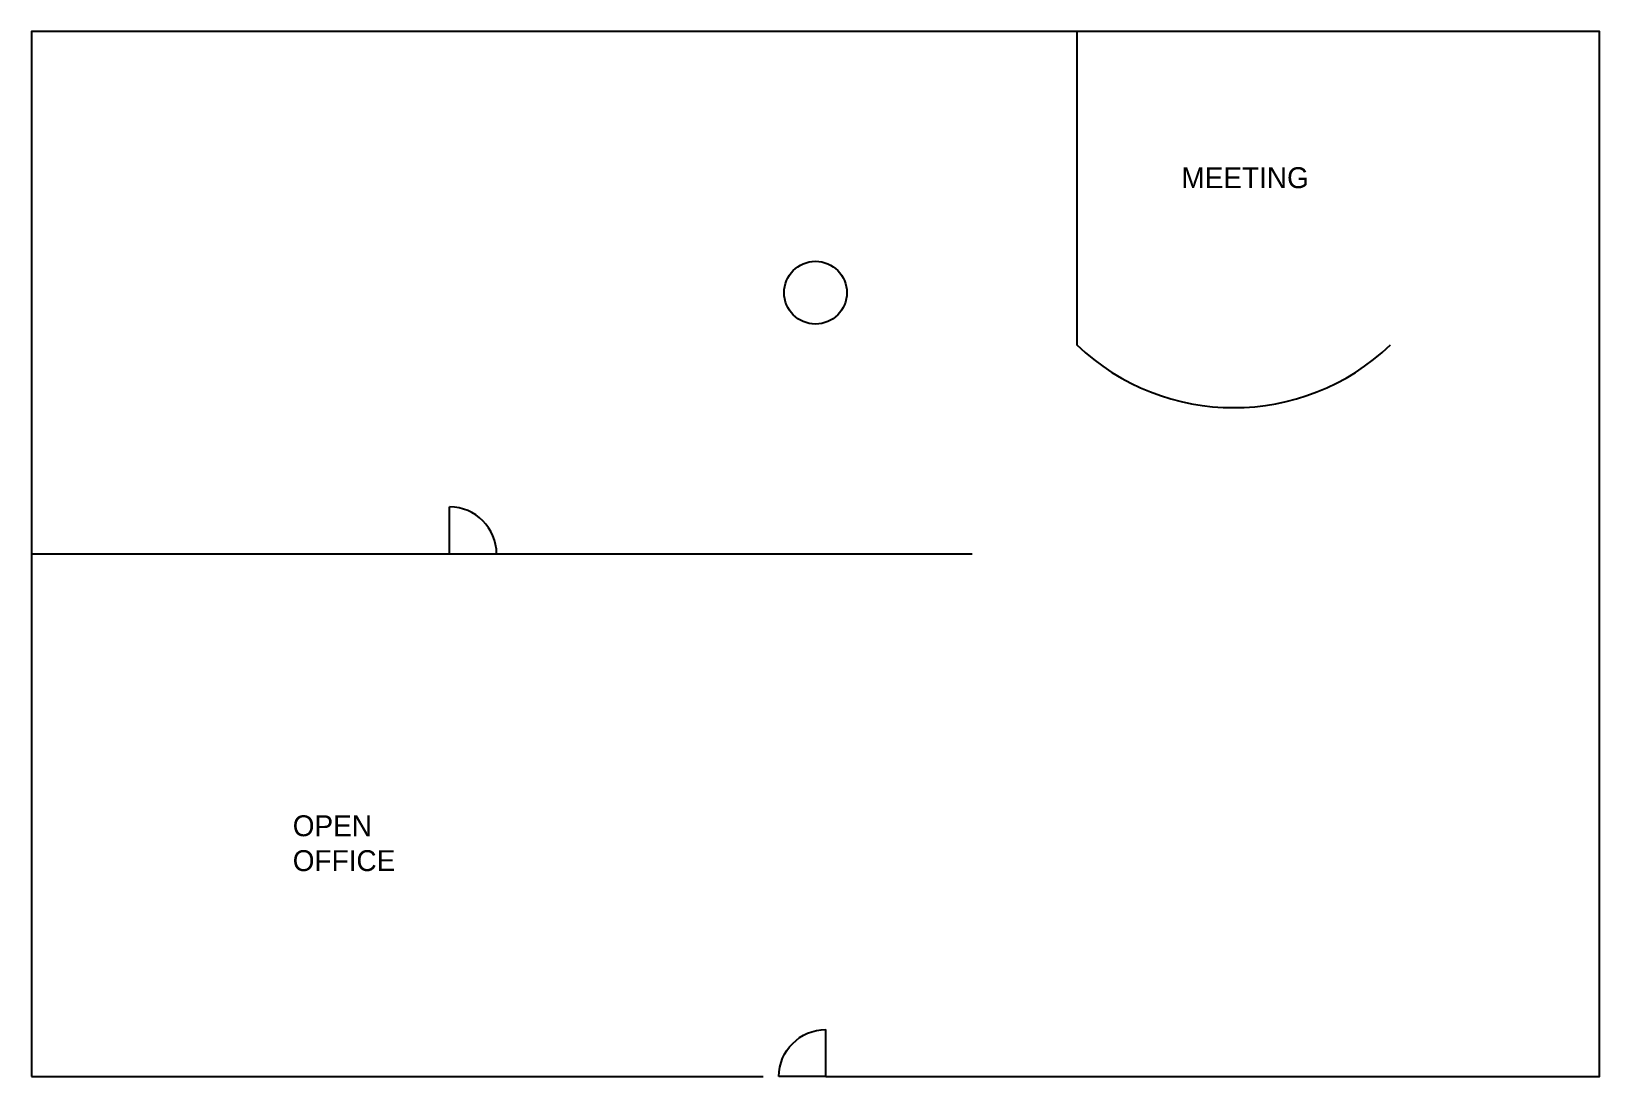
# Model space of a CAD drawing. Header units: millimetres. Extents: x 512000 to 9512010, y 2780000 to 2800000.
# Drawn here: x 512000 to 542000, y 2780000 to 2800000 of the extents above; entities outside this region: 1.
import ezdxf

# ---------------------------------------------------------------- set-up
doc = ezdxf.new("R2010")
doc.units = ezdxf.units.MM
for name, color, linetype in [('DIMS', 7, 'Continuous'), ('DOORS', 7, 'Continuous'), ('FURNITURE', 7, 'Continuous'), ('TEXT', 7, 'Continuous'), ('WALLS', 7, 'Continuous')]:
    doc.layers.add(name, color=color, linetype=linetype)

# ---------------------------------------------------------------- blocks, each defined once
blk = doc.blocks.new('SWING')
blk.add_line((0, 0), (0, 900))
blk.add_arc((0, 0), 900, 0, 90)
blk = doc.blocks.new('DOORSET')
at = {"layer": 'DOORS'}
blk.add_line((0, 0), (900, 0), dxfattribs=at)
blk.add_blockref('SWING', (0, 0))

msp = doc.modelspace()

# ---------------------------------------------------------------- linework, layer by layer
at = {"layer": 'DIMS'}
msp.add_line((9512000, 2780000), (9512010, 2780000), dxfattribs=at)
at = {"layer": 'FURNITURE'}
msp.add_circle((527000, 2795000), 600, dxfattribs=at)
at = {"layer": 'WALLS'}
for points in [[(527200, 2780000), (542000, 2780000), (542000, 2800000), (512000, 2800000), (512000, 2780000)], [(512000, 2790000), (520000, 2790000)], [(520900, 2790000), (530000, 2790000)], [(512000, 2780000), (526000, 2780000)]]:
    msp.add_lwpolyline(points, dxfattribs=at)
msp.add_lwpolyline([(532000, 2800000), (532000, 2794000, 0.4), (538000, 2794000)], format="xyb", dxfattribs=at)

# ---------------------------------------------------------------- block references
at = {"layer": 'DOORS'}
msp.add_blockref('DOORSET', (520000, 2790000), dxfattribs=at)
at = {"layer": 'DOORS', "xscale": -1}
msp.add_blockref('DOORSET', (527200, 2780000), dxfattribs=at)

# ---------------------------------------------------------------- texts
at = {"layer": 'TEXT'}
msp.add_text('MEETING', height=400, dxfattribs=at).set_placement((534000, 2797000))
at = {"layer": 'TEXT', "insert": (517000, 2785000), "char_height": 400, "attachment_point": 1}
msp.add_mtext('OPEN\\POFFICE', dxfattribs=at)

doc.saveas('drawing.dxf')
